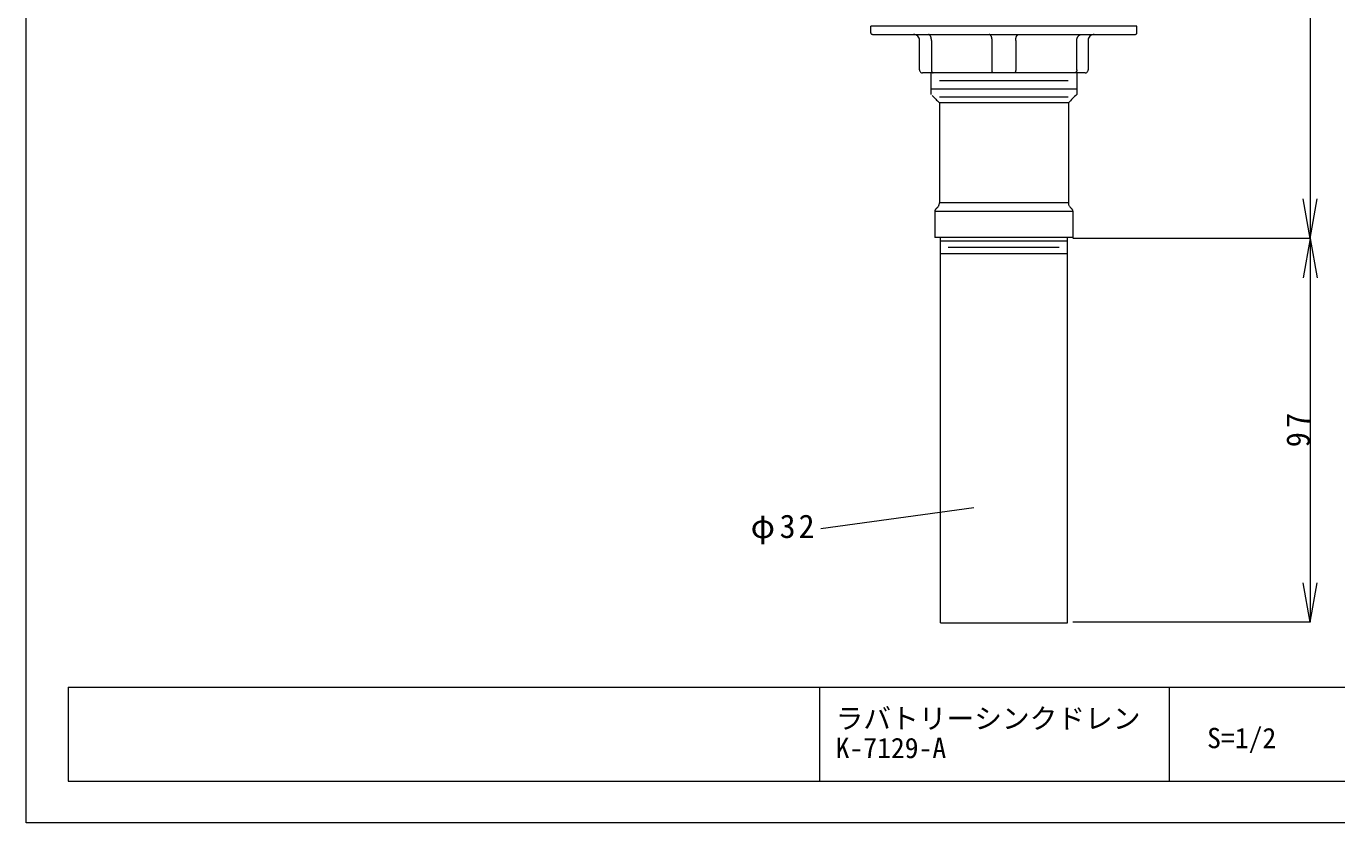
# Model space of a CAD drawing. Units: millimetres, scale not verified. Extents: x -278 to 270, y -189 to 198.
# Drawn here: x -278.3 to 49.1, y -189.5 to 9.5 of the extents above; entities that cross this region are included whole.
import ezdxf
from ezdxf.enums import TextEntityAlignment as Align

# ---------------------------------------------------------------- set-up
doc = ezdxf.new("R2010")
doc.units = ezdxf.units.MM
doc.header["$LTSCALE"] = 2
for name, color, linetype, lineweight in [('0-0_0', 7, 'Continuous', 5), ('0-1_レイヤー_1', 4, 'Continuous', 5), ('F-0', 7, 'Continuous', 5)]:
    doc.layers.add(name, color=color, linetype=linetype, lineweight=lineweight)
doc.styles.add('ＭＳ ゴシック', font='')
doc.styles.get('ＭＳ ゴシック').set_extended_font_data('MS Gothic')

msp = doc.modelspace()

# ---------------------------------------------------------------- linework, layer by layer
at = {"layer": '0-0_0'}
msp.add_line((-79.808, -115.941), (-41.589, -110.763), dxfattribs=at)
for points in [[(-67.29, 7.851), (-67.29, 8.056), (-67.29, 8.263), (-67.29, 8.469), (-67.29, 8.675), (-67.29, 8.88), (-67.29, 9.087), (-67.29, 9.294), (-67.29, 9.499)], [(-0.828, 9.499), (-9.135, 9.499), (-17.443, 9.499), (-25.751, 9.499), (-34.058, 9.499), (-42.366, 9.499), (-50.674, 9.499), (-58.981, 9.499), (-67.29, 9.499)], [(-67.29, 7.851), (-67.282, 7.774), (-67.259, 7.702), (-67.224, 7.638), (-67.178, 7.582), (-67.121, 7.536), (-67.056, 7.501), (-66.985, 7.479), (-66.908, 7.471)], [(-66.908, 7.471), (-58.695, 7.471), (-50.483, 7.471), (-42.27, 7.471), (-34.057, 7.471), (-25.845, 7.471), (-17.632, 7.471), (-9.419, 7.471), (-1.206, 7.471)], [(-55.114, 5.948), (-55.145, 6.254), (-55.233, 6.54), (-55.374, 6.799), (-55.559, 7.025), (-55.783, 7.211), (-56.042, 7.352), (-56.327, 7.44), (-56.634, 7.471)], [(-52.163, 5.948), (-52.165, 6.044), (-52.169, 6.14), (-52.177, 6.236), (-52.188, 6.332), (-52.203, 6.427), (-52.221, 6.522), (-52.241, 6.616), (-52.265, 6.71), (-52.287, 6.784), (-52.312, 6.858), (-52.34, 6.931), (-52.371, 7.003), (-52.406, 7.074), (-52.446, 7.141), (-52.492, 7.205), (-52.543, 7.267), (-52.583, 7.307), (-52.625, 7.345), (-52.67, 7.38), (-52.718, 7.411), (-52.767, 7.435), (-52.818, 7.454), (-52.871, 7.467), (-52.925, 7.471)], [(-37.007, 5.948), (-37.009, 6.044), (-37.013, 6.14), (-37.021, 6.236), (-37.032, 6.332), (-37.046, 6.427), (-37.064, 6.522), (-37.084, 6.616), (-37.108, 6.71), (-37.13, 6.781), (-37.153, 6.851), (-37.179, 6.921), (-37.208, 6.99), (-37.241, 7.057), (-37.279, 7.122), (-37.321, 7.183), (-37.369, 7.243), (-37.37, 7.246), (-37.373, 7.249), (-37.375, 7.252), (-37.377, 7.255), (-37.379, 7.258), (-37.381, 7.261), (-37.384, 7.264), (-37.386, 7.267), (-37.426, 7.307), (-37.469, 7.345), (-37.514, 7.38), (-37.561, 7.411), (-37.61, 7.435), (-37.661, 7.454), (-37.714, 7.467), (-37.768, 7.471)], [(-31.108, 5.948), (-31.106, 6.044), (-31.102, 6.14), (-31.094, 6.236), (-31.083, 6.332), (-31.068, 6.427), (-31.05, 6.522), (-31.03, 6.616), (-31.007, 6.71), (-30.987, 6.781), (-30.963, 6.851), (-30.937, 6.921), (-30.908, 6.99), (-30.875, 7.057), (-30.838, 7.122), (-30.795, 7.183), (-30.747, 7.243), (-30.744, 7.246), (-30.742, 7.249), (-30.74, 7.252), (-30.738, 7.255), (-30.735, 7.258), (-30.733, 7.261), (-30.731, 7.264), (-30.729, 7.267), (-30.69, 7.307), (-30.647, 7.345), (-30.602, 7.38), (-30.554, 7.411), (-30.505, 7.435), (-30.454, 7.454), (-30.401, 7.467), (-30.347, 7.471)], [(-15.837, 5.948), (-15.835, 6.045), (-15.827, 6.142), (-15.815, 6.24), (-15.798, 6.337), (-15.776, 6.432), (-15.747, 6.527), (-15.715, 6.619), (-15.676, 6.71), (-15.635, 6.791), (-15.591, 6.869), (-15.542, 6.945), (-15.488, 7.018), (-15.43, 7.087), (-15.368, 7.152), (-15.301, 7.212), (-15.23, 7.267), (-15.208, 7.282), (-15.185, 7.298), (-15.162, 7.313), (-15.137, 7.326), (-15.113, 7.339), (-15.088, 7.353), (-15.062, 7.365), (-15.038, 7.377), (-14.989, 7.399), (-14.937, 7.418), (-14.886, 7.433), (-14.835, 7.447), (-14.782, 7.457), (-14.73, 7.464), (-14.676, 7.469), (-14.624, 7.471)], [(-11.48, 7.471), (-11.787, 7.44), (-12.073, 7.352), (-12.331, 7.211), (-12.557, 7.025), (-12.743, 6.799), (-12.884, 6.54), (-12.972, 6.254), (-13.003, 5.948)], [(-1.206, 7.471), (-1.129, 7.479), (-1.059, 7.501), (-0.994, 7.536), (-0.938, 7.582), (-0.893, 7.638), (-0.858, 7.702), (-0.836, 7.774), (-0.828, 7.851)], [(-0.828, 7.851), (-0.828, 8.056), (-0.828, 8.263), (-0.828, 8.469), (-0.828, 8.675), (-0.828, 8.88), (-0.828, 9.087), (-0.828, 9.294), (-0.828, 9.499)], [(-55.114, -1.408), (-55.114, -0.488), (-55.114, 0.431), (-55.114, 1.35), (-55.114, 2.27), (-55.114, 3.19), (-55.114, 4.109), (-55.114, 5.028), (-55.114, 5.948)], [(-52.163, 5.948), (-52.163, 5.028), (-52.163, 4.109), (-52.163, 3.19), (-52.163, 2.27), (-52.163, 1.35), (-52.163, 0.431), (-52.163, -0.488), (-52.163, -1.408)], [(-37.007, -1.408), (-37.007, -0.488), (-37.007, 0.431), (-37.007, 1.35), (-37.007, 2.27), (-37.007, 3.19), (-37.007, 4.109), (-37.007, 5.028), (-37.007, 5.948)], [(-31.108, 5.948), (-31.108, 5.028), (-31.108, 4.109), (-31.108, 3.19), (-31.108, 2.27), (-31.108, 1.35), (-31.108, 0.431), (-31.108, -0.488), (-31.108, -1.408)], [(-15.837, -1.408), (-15.837, -0.488), (-15.837, 0.431), (-15.837, 1.35), (-15.837, 2.27), (-15.837, 3.19), (-15.837, 4.109), (-15.837, 5.028), (-15.837, 5.948)], [(-13.003, 5.948), (-13.003, 5.028), (-13.003, 4.109), (-13.003, 3.19), (-13.003, 2.27), (-13.003, 1.35), (-13.003, 0.431), (-13.003, -0.488), (-13.003, -1.408)], [(-55.114, -1.408), (-55.098, -1.561), (-55.054, -1.704), (-54.983, -1.834), (-54.891, -1.946), (-54.778, -2.04), (-54.648, -2.109), (-54.504, -2.154), (-54.35, -2.17)], [(-36.694, -2.17), (-38.901, -2.17), (-41.108, -2.17), (-43.315, -2.17), (-45.522, -2.17), (-47.729, -2.17), (-49.936, -2.17), (-52.143, -2.17), (-54.35, -2.17)], [(-52.314, -2.17), (-52.314, -2.84), (-52.314, -3.51), (-52.314, -4.18), (-52.314, -4.848), (-52.314, -5.517), (-52.314, -6.187), (-52.314, -6.857), (-52.314, -7.527)], [(-52.163, -1.408), (-52.163, -1.427), (-52.163, -1.446), (-52.162, -1.465), (-52.161, -1.484), (-52.16, -1.504), (-52.158, -1.523), (-52.156, -1.542), (-52.153, -1.562), (-52.152, -1.579), (-52.149, -1.596), (-52.146, -1.612), (-52.144, -1.629), (-52.141, -1.646), (-52.138, -1.663), (-52.134, -1.679), (-52.13, -1.697), (-52.126, -1.713), (-52.122, -1.73), (-52.117, -1.746), (-52.112, -1.762), (-52.107, -1.778), (-52.101, -1.794), (-52.095, -1.81), (-52.09, -1.826), (-52.083, -1.843), (-52.076, -1.858), (-52.069, -1.873), (-52.062, -1.888), (-52.055, -1.904), (-52.047, -1.918), (-52.039, -1.933), (-52.031, -1.949), (-52.02, -1.965), (-52.009, -1.982), (-51.995, -2), (-51.982, -2.018), (-51.969, -2.033), (-51.959, -2.047), (-51.952, -2.055)], [(-51.952, -2.055), (-51.949, -2.058), (-51.947, -2.06), (-51.939, -2.067), (-51.927, -2.078), (-51.911, -2.09), (-51.895, -2.103), (-51.877, -2.116), (-51.861, -2.127), (-51.845, -2.136), (-51.83, -2.143), (-51.814, -2.15), (-51.798, -2.155), (-51.782, -2.161), (-51.766, -2.164), (-51.75, -2.167), (-51.732, -2.169), (-51.715, -2.17)], [(-36.978, -1.72), (-36.981, -1.703), (-36.984, -1.685), (-36.987, -1.668), (-36.99, -1.65), (-36.992, -1.634), (-36.995, -1.617), (-36.997, -1.599), (-36.998, -1.582), (-37, -1.564), (-37.001, -1.545), (-37.003, -1.527), (-37.004, -1.506), (-37.005, -1.487), (-37.006, -1.467), (-37.006, -1.448), (-37.007, -1.428), (-37.007, -1.408)], [(-36.694, -2.17), (-36.704, -2.166), (-36.713, -2.163), (-36.723, -2.16), (-36.733, -2.156), (-36.743, -2.153), (-36.753, -2.15), (-36.763, -2.147), (-36.772, -2.144), (-36.782, -2.134), (-36.792, -2.125), (-36.801, -2.116), (-36.811, -2.107), (-36.82, -2.098), (-36.83, -2.089), (-36.839, -2.08), (-36.849, -2.07), (-36.856, -2.056), (-36.863, -2.042), (-36.871, -2.029), (-36.878, -2.016), (-36.885, -2.002), (-36.892, -1.989), (-36.9, -1.975), (-36.907, -1.962), (-36.914, -1.946), (-36.92, -1.932), (-36.926, -1.916), (-36.933, -1.899), (-36.938, -1.884), (-36.944, -1.868), (-36.949, -1.851), (-36.953, -1.835), (-36.958, -1.819), (-36.962, -1.802), (-36.966, -1.787), (-36.969, -1.77), (-36.973, -1.753), (-36.976, -1.736), (-36.978, -1.72)], [(-13.764, -2.17), (-16.629, -2.17), (-19.494, -2.17), (-22.36, -2.17), (-25.225, -2.17), (-28.09, -2.17), (-30.955, -2.17), (-33.821, -2.17), (-36.686, -2.17)], [(-31.258, -2.055), (-31.259, -2.058), (-31.269, -2.068), (-31.278, -2.078), (-31.287, -2.087), (-31.296, -2.097), (-31.305, -2.107), (-31.314, -2.116), (-31.323, -2.126), (-31.333, -2.136), (-31.344, -2.141), (-31.355, -2.145), (-31.366, -2.15), (-31.377, -2.153), (-31.389, -2.156), (-31.4, -2.161), (-31.411, -2.165), (-31.422, -2.17)], [(-31.108, -1.408), (-31.108, -1.427), (-31.108, -1.446), (-31.108, -1.465), (-31.109, -1.484), (-31.111, -1.504), (-31.112, -1.523), (-31.113, -1.542), (-31.114, -1.562), (-31.116, -1.579), (-31.118, -1.596), (-31.119, -1.612), (-31.122, -1.629), (-31.124, -1.646), (-31.126, -1.663), (-31.13, -1.679), (-31.132, -1.697), (-31.134, -1.713), (-31.137, -1.73), (-31.141, -1.746), (-31.145, -1.762), (-31.15, -1.778), (-31.153, -1.794), (-31.157, -1.81), (-31.162, -1.826), (-31.166, -1.841), (-31.171, -1.857), (-31.175, -1.873), (-31.18, -1.888), (-31.185, -1.904), (-31.191, -1.918), (-31.197, -1.933), (-31.203, -1.949), (-31.21, -1.964), (-31.218, -1.982), (-31.228, -2), (-31.237, -2.018), (-31.246, -2.033), (-31.252, -2.047), (-31.258, -2.055)], [(-15.86, -2.17), (-15.86, -2.84), (-15.86, -3.51), (-15.86, -4.18), (-15.86, -4.848), (-15.86, -5.517), (-15.86, -6.187), (-15.86, -6.857), (-15.86, -7.527), (-16.121, -7.788), (-16.382, -8.051), (-16.644, -8.313), (-16.905, -8.575), (-17.166, -8.836), (-17.427, -9.098), (-17.689, -9.361), (-17.949, -9.622)], [(-16.107, -2.058), (-16.121, -2.07), (-16.137, -2.081), (-16.152, -2.092), (-16.169, -2.102), (-16.186, -2.112), (-16.203, -2.122), (-16.22, -2.129), (-16.238, -2.137), (-16.256, -2.144), (-16.274, -2.15), (-16.291, -2.155), (-16.309, -2.16), (-16.327, -2.163), (-16.344, -2.166), (-16.363, -2.167), (-16.381, -2.17), (-16.399, -2.17)], [(-15.837, -1.408), (-15.837, -1.428), (-15.839, -1.448), (-15.84, -1.467), (-15.841, -1.487), (-15.842, -1.506), (-15.844, -1.527), (-15.846, -1.545), (-15.849, -1.564), (-15.852, -1.582), (-15.855, -1.6), (-15.859, -1.617), (-15.863, -1.635), (-15.868, -1.653), (-15.872, -1.669), (-15.878, -1.686), (-15.882, -1.703), (-15.887, -1.72), (-15.892, -1.736), (-15.898, -1.753), (-15.904, -1.77), (-15.911, -1.787), (-15.919, -1.802), (-15.927, -1.819), (-15.936, -1.835), (-15.944, -1.851), (-15.952, -1.868), (-15.961, -1.885), (-15.971, -1.901), (-15.981, -1.916), (-15.992, -1.932), (-16.002, -1.946), (-16.013, -1.962), (-16.025, -1.977), (-16.038, -1.991), (-16.051, -2.006), (-16.064, -2.019), (-16.078, -2.032), (-16.092, -2.045), (-16.107, -2.058)], [(-13.764, -2.17), (-13.61, -2.154), (-13.467, -2.109), (-13.338, -2.04), (-13.226, -1.946), (-13.133, -1.834), (-13.063, -1.704), (-13.019, -1.561), (-13.003, -1.408)], [(-52.334, -6.178), (-47.764, -6.178), (-43.194, -6.178), (-38.624, -6.178), (-34.054, -6.178), (-29.485, -6.178), (-24.914, -6.178), (-20.344, -6.178), (-15.775, -6.178)], [(-50.104, -4.019), (-46.094, -4.019), (-42.085, -4.019), (-38.076, -4.019), (-34.066, -4.019), (-30.056, -4.019), (-26.048, -4.019), (-22.038, -4.019), (-18.028, -4.019)], [(-52.011, -7.775), (-51.78, -8.006), (-51.549, -8.237), (-51.319, -8.467), (-51.088, -8.699), (-50.857, -8.93), (-50.627, -9.16), (-50.396, -9.391), (-50.165, -9.622)], [(-50.165, -9.622), (-50.165, -12.75), (-50.165, -15.877), (-50.165, -19.005), (-50.165, -22.133), (-50.165, -25.26), (-50.165, -28.388), (-50.165, -31.516), (-50.165, -34.643)], [(-17.949, -9.622), (-21.977, -9.622), (-26.003, -9.622), (-30.03, -9.622), (-34.057, -9.622), (-38.084, -9.622), (-42.111, -9.622), (-46.138, -9.622), (-50.165, -9.622)], [(-50.104, -8.178), (-46.094, -8.178), (-42.085, -8.178), (-38.076, -8.178), (-34.066, -8.178), (-30.056, -8.178), (-26.048, -8.178), (-22.038, -8.178), (-18.028, -8.178)], [(-31.025, -8.26), (-31.023, -8.257), (-31.023, -8.255), (-31.022, -8.253), (-31.021, -8.251), (-31.021, -8.249), (-31.02, -8.246), (-31.019, -8.244), (-31.019, -8.242)], [(-17.949, -9.622), (-17.949, -12.75), (-17.949, -15.877), (-17.949, -19.005), (-17.949, -22.133), (-17.949, -25.26), (-17.949, -28.388), (-17.949, -31.516), (-17.949, -34.643)], [(-50.611, -35.72), (-50.67, -35.779), (-50.729, -35.838), (-50.788, -35.896), (-50.847, -35.955), (-50.906, -36.014), (-50.966, -36.072), (-51.025, -36.132), (-51.084, -36.191)], [(-50.611, -35.72), (-50.51, -35.608), (-50.421, -35.487), (-50.344, -35.36), (-50.281, -35.225), (-50.231, -35.085), (-50.195, -34.941), (-50.172, -34.794), (-50.165, -34.643)], [(-17.949, -34.643), (-21.977, -34.643), (-26.003, -34.643), (-30.03, -34.643), (-34.057, -34.643), (-38.084, -34.643), (-42.111, -34.643), (-46.138, -34.643), (-50.165, -34.643)], [(-17.949, -34.643), (-17.941, -34.794), (-17.919, -34.941), (-17.883, -35.085), (-17.833, -35.225), (-17.77, -35.36), (-17.693, -35.487), (-17.604, -35.608), (-17.502, -35.72)], [(-17.502, -35.72), (-17.443, -35.779), (-17.385, -35.838), (-17.326, -35.896), (-17.267, -35.955), (-17.208, -36.014), (-17.148, -36.072), (-17.089, -36.132), (-17.03, -36.191)], [(-51.084, -36.191), (-51.135, -36.247), (-51.18, -36.307), (-51.218, -36.372), (-51.25, -36.439), (-51.275, -36.509), (-51.293, -36.58), (-51.304, -36.655), (-51.308, -36.73)], [(-51.308, -36.73), (-51.308, -37.546), (-51.308, -38.364), (-51.308, -39.18), (-51.308, -39.996), (-51.308, -40.814), (-51.308, -41.63), (-51.308, -42.446), (-51.308, -43.263)], [(-51.308, -36.73), (-46.996, -36.73), (-42.683, -36.73), (-38.37, -36.73), (-34.057, -36.73), (-29.744, -36.73), (-25.431, -36.73), (-21.119, -36.73), (-16.807, -36.73)], [(-16.807, -36.73), (-16.81, -36.655), (-16.821, -36.58), (-16.84, -36.509), (-16.865, -36.439), (-16.896, -36.372), (-16.935, -36.307), (-16.98, -36.247), (-17.03, -36.191)], [(-16.807, -36.73), (-16.807, -37.546), (-16.807, -38.364), (-16.807, -39.18), (-16.807, -39.996), (-16.807, -40.814), (-16.807, -41.63), (-16.807, -42.446), (-16.807, -43.263)], [(-16.807, -43.263), (-21.119, -43.263), (-25.431, -43.263), (-29.744, -43.263), (-34.057, -43.263), (-38.37, -43.263), (-42.683, -43.263), (-46.996, -43.263), (-51.308, -43.263)], [(-49.918, -44.146), (-45.964, -44.146), (-42.01, -44.146), (-38.055, -44.146), (-34.101, -44.146), (-30.146, -44.146), (-26.192, -44.146), (-22.238, -44.146), (-18.283, -44.146)], [(-49.913, -139.53), (-49.913, -127.497), (-49.913, -115.464), (-49.913, -103.43), (-49.913, -91.396), (-49.913, -79.364), (-49.913, -67.33), (-49.913, -55.296), (-49.913, -43.263)], [(-47.989, -45.695), (-44.519, -45.695), (-41.05, -45.695), (-37.58, -45.695), (-34.111, -45.695), (-30.642, -45.695), (-27.171, -45.695), (-23.702, -45.695), (-20.232, -45.695)], [(-18.202, -139.53), (-18.202, -127.497), (-18.202, -115.464), (-18.202, -103.43), (-18.202, -91.396), (-18.202, -79.364), (-18.202, -67.33), (-18.202, -55.296), (-18.202, -43.263)], [(-49.918, -47.245), (-45.964, -47.245), (-42.01, -47.245), (-38.055, -47.245), (-34.101, -47.245), (-30.146, -47.245), (-26.192, -47.245), (-22.238, -47.245), (-18.283, -47.245)], [(-49.913, -139.53), (-45.949, -139.53), (-41.986, -139.53), (-38.022, -139.53), (-34.058, -139.53), (-30.094, -139.53), (-26.13, -139.53), (-22.166, -139.53), (-18.202, -139.53)]]:
    msp.add_lwpolyline(points, dxfattribs=at)
at = {"layer": '0-1_レイヤー_1'}
for p, q in [((42.449, 86.494), (42.449, -43.506)), ((42.449, -43.506), (40.712, -33.658)), ((42.449, -43.506), (44.185, -33.658)), ((42.449, -43.506), (-16.807, -43.506)), ((42.449, -43.506), (40.712, -53.354)), ((42.449, -43.506), (42.449, -139.354)), ((42.449, -43.506), (44.185, -53.354)), ((42.449, -139.354), (40.712, -129.506)), ((42.449, -139.354), (44.185, -129.506)), ((42.449, -139.354), (-16.807, -139.354))]:
    msp.add_line(p, q, dxfattribs=at)
at = {"layer": 'F-0'}
for p, q in [((-267.816, -155.565), (259.512, -155.565)), ((-267.816, -155.565), (-267.816, -179.074)), ((-80.088, -155.565), (-80.088, -179.074)), ((7.265, -155.565), (7.265, -179.074)), ((-267.816, -179.074), (259.512, -179.074))]:
    msp.add_line(p, q, dxfattribs=at)
msp.add_lwpolyline([(-278.3, 198.229), (270.033, 198.229), (270.033, -189.482), (-278.3, -189.482)], close=True, dxfattribs=at)

# ---------------------------------------------------------------- texts
at = {"layer": '0-0_0', "insert": (-97.308, -119.941), "char_height": 5.865, "attachment_point": 7, "style": 'ＭＳ ゴシック'}
msp.add_mtext('\\T1.19;φ32', dxfattribs=at)
at = {"layer": '0-1_レイヤー_1', "color": 7, "insert": (42.449, -95.68), "char_height": 5.865, "attachment_point": 7, "rotation": 90, "style": 'ＭＳ ゴシック'}
msp.add_mtext('\\T1.27;\\W0.95;97', dxfattribs=at)
at = {"layer": 'F-0', "style": 'ＭＳ ゴシック'}
for s, p in [('ラバトリーシンクドレン', (-76.094, -167.481)), ('S=1/2', (16.718, -172.369)), ('K-7129-A', (-76.094, -174.847))]:
    msp.add_text(s, height=5.076, dxfattribs=at).set_placement(p, align=Align.BOTTOM_LEFT)

doc.saveas('drawing.dxf')
